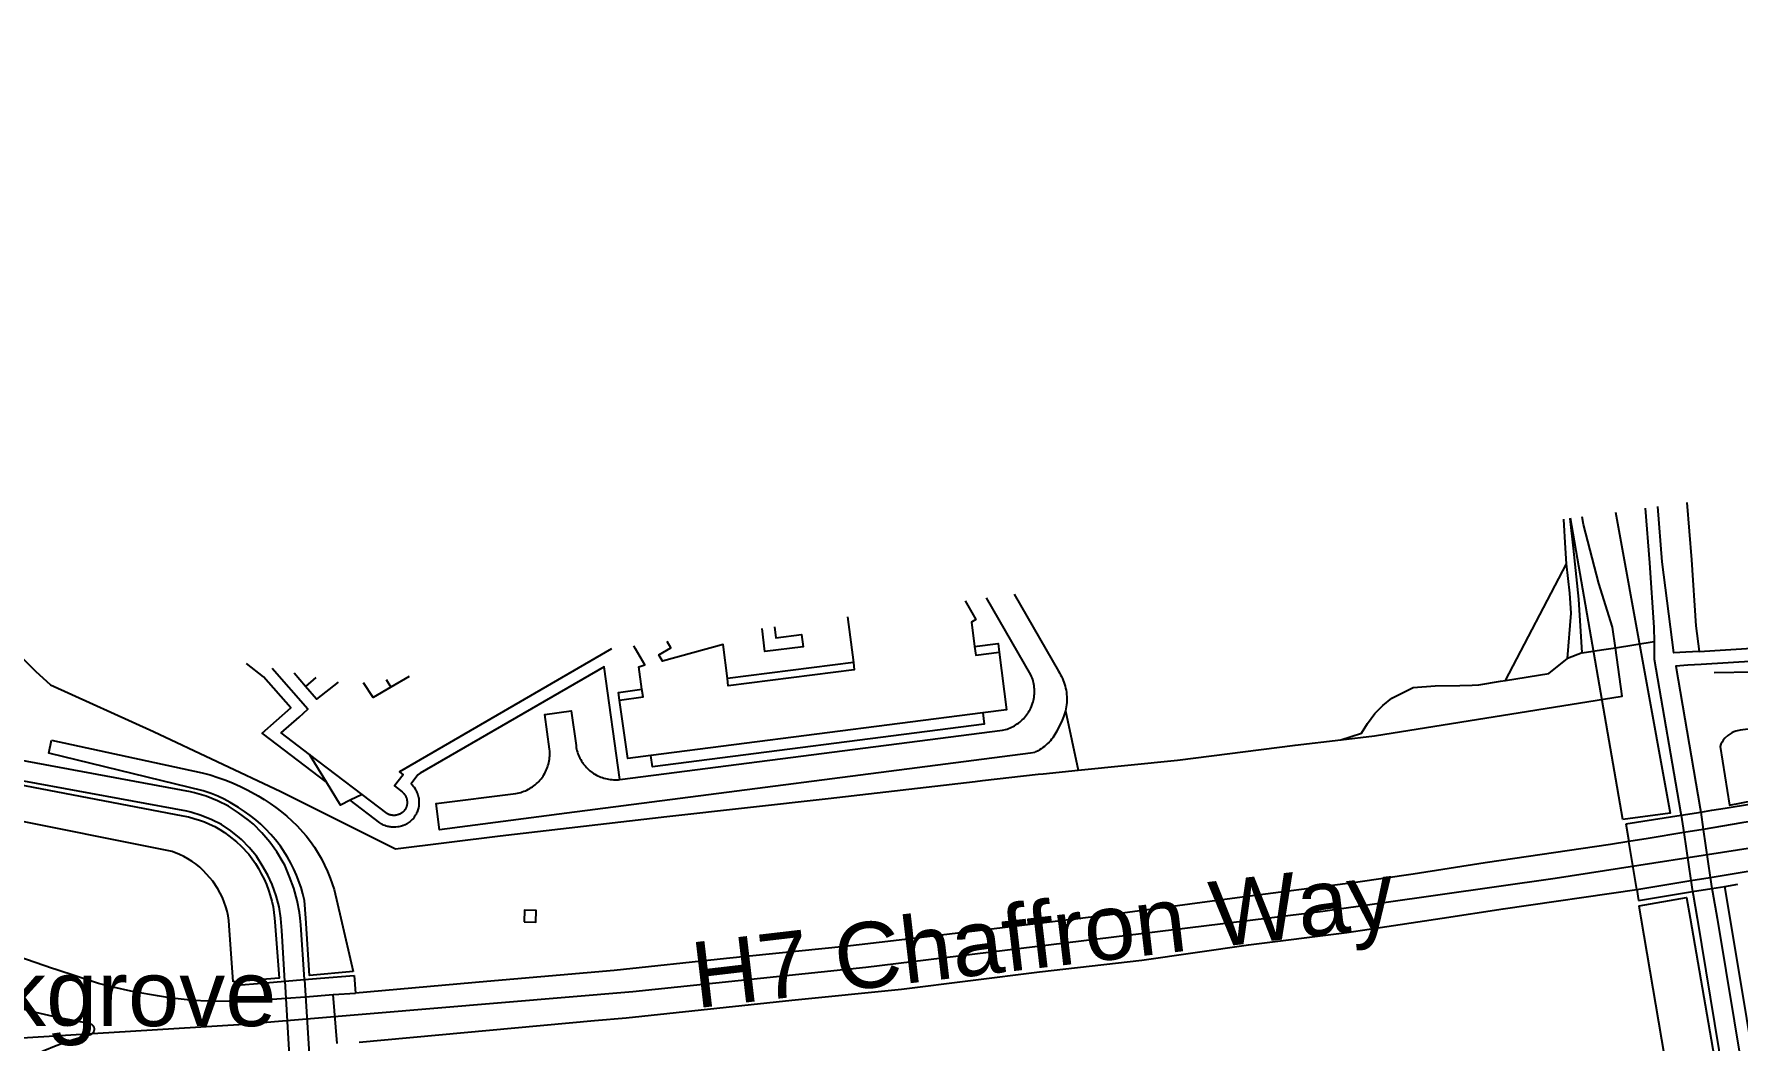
# Model space of a CAD drawing. Header units: millimetres. Extents: x 111502 to 977541, y 8702 to 1044108.
# Drawn here: x 488643.5 to 488902, y 238481.4 to 238634.2 of the extents above; entities that cross this region are included whole.
import ezdxf

# ---------------------------------------------------------------- set-up
doc = ezdxf.new("R2010")
doc.units = ezdxf.units.MM
doc.header["$LTSCALE"] = 0.25
doc.linetypes.add('DASHED2', pattern=[9.525, 6.35, -3.175])
doc.layers.add('E HVSS As Laid HV', color=10, linetype='Continuous')
doc.layers.add('X HVSS Site Background', color=8, linetype='Continuous')
doc.styles.add('Arial', font='arial.ttf')

# ---------------------------------------------------------------- blocks, each defined once
blk = doc.blocks.new('OS MAP 060722')
at = {"layer": 'X HVSS Site Background'}
for points in [[(-173.93, -644.76), (-136.03, -642.46), (-76.28, -637.41), (-40.88, -633.76), (19.87, -626.31), (28.42, -625.26), (63.67, -620.26), (98.82, -614.76), (129.62, -609.51), (160.37, -603.86), (189.42, -598.06), (191.02, -597.76), (249.57, -584.96), (270.77, -579.96), (291.92, -574.86), (313.02, -569.51), (334.07, -563.91), (350.77, -559.11), (357.97, -557.01), (365.27, -554.91), (386.07, -548.46)], [(-129.43, -629.83), (-129.53, -628.16), (-129.68, -626.36), (-129.68, -626.31), (-129.93, -624.61), (-130.38, -622.91), (-130.98, -621.21), (-131.63, -619.76), (-132.48, -618.31), (-133.38, -616.91), (-134.48, -615.56), (-135.63, -614.36), (-135.93, -614.11), (-137.23, -613.06), (-138.68, -612.11), (-140.13, -611.36), (-141.73, -610.71), (-143.33, -610.21), (-143.93, -610.06), (-185.18, -602.46)], [(-126.08, -635.61), (-126.63, -627.31), (-126.73, -626.31), (-126.83, -625.46), (-127.18, -623.61), (-127.68, -621.76), (-128.33, -620.01), (-129.08, -618.26), (-129.33, -617.86), (-130.28, -616.26), (-131.33, -614.76), (-132.53, -613.36), (-133.83, -612.06), (-134.58, -611.41), (-136.08, -610.31), (-137.63, -609.31), (-139.28, -608.51), (-140.98, -607.81), (-142.78, -607.26), (-143.38, -607.11), (-186.73, -599.11)], [(85.52, -585.82), (115.92, -583.94)], [(-188.86, -560.18), (-189.33, -560.46), (-189.08, -560.81), (-180.6, -572.46), (-172.36, -583.37), (-166.91, -588.8), (-164.62, -590.88), (-148.96, -597.97), (-129.68, -607.09), (-112.25, -615.8), (-96.4, -613.82), (-71.12, -610.9), (-46.61, -608.12), (-24.33, -605.54), (-23.22, -605.42), (-14.78, -604.47), (-14, -604.38), (-8.67, -603.84)], [(83.67, -563.22), (84.35, -571.93), (85.02, -581.92), (85.52, -585.82)], [(65.43, -572.53), (65.27, -570.16), (64.99, -565.78), (64.98, -565.76)], [(67.8, -586.05), (67.27, -577.88), (66.49, -570.17), (65.97, -565.63)], [(73.97, -611.31), (66.01, -565.62)], [(72.83, -585.26), (72.38, -582.13), (70.31, -575.52), (67.96, -566.55), (67.8, -565.38)], [(72.86, -564.69), (81.12, -610.36), (73.97, -611.31)], [(77.36, -564.08), (78.01, -572.39), (78.66, -582.17), (78.69, -584.34)], [(85.52, -585.82), (83.5, -585.95), (81.67, -586.06), (79.93, -572.25), (79.27, -563.82)], [(116.14, -585.93), (85.84, -587.81), (83.8, -587.93), (81.99, -588.04), (85.67, -609.66), (85.77, -610.21)], [(56.14, -590.24), (65.43, -572.53)], [(65.56, -586.89), (66.12, -580.04), (65.92, -576.97), (65.43, -572.53)], [(-78.21, -605.26), (-73.13, -604.61), (-20.15, -597.78), (-19.71, -597.67), (-19.47, -597.6), (-19.24, -597.52), (-19.01, -597.43), (-18.79, -597.33), (-18.56, -597.22), (-18.35, -597.1), (-18.14, -596.97), (-17.93, -596.83), (-17.73, -596.69), (-17.54, -596.54), (-17.35, -596.38), (-17.16, -596.21), (-16.99, -596.03), (-16.82, -595.85), (-16.66, -595.67), (-16.51, -595.47), (-16.36, -595.27), (-16.23, -595.07), (-16.1, -594.85), (-15.98, -594.64), (-15.87, -594.42), (-15.77, -594.19), (-15.6, -593.73), (-15.53, -593.5), (-15.47, -593.26), (-15.42, -593.02), (-15.38, -592.77), (-15.35, -592.53), (-15.33, -592.28), (-15.32, -592.03), (-15.32, -591.79), (-15.33, -591.54), (-15.35, -591.29), (-15.38, -591.05), (-15.42, -590.8), (-15.47, -590.56), (-15.53, -590.32), (-15.59, -590.08), (-15.67, -589.85), (-15.76, -589.62), (-15.86, -589.39), (-22.61, -577.7)], [(-25.82, -578.14), (-24.19, -580.97), (-24.88, -581.37), (-24.41, -585.08)], [(-18.41, -577.13), (-11.69, -588.83), (-11.52, -589.09), (-11.36, -589.37), (-11.22, -589.64), (-11.08, -589.93), (-10.96, -590.22), (-10.85, -590.51), (-10.75, -590.81), (-10.66, -591.11), (-10.59, -591.42), (-10.53, -591.72), (-10.48, -592.03), (-10.44, -592.35), (-10.42, -592.66), (-10.41, -592.97), (-10.41, -593.29), (-10.43, -593.6), (-10.45, -593.92), (-10.5, -594.23), (-10.55, -594.54), (-10.62, -594.84)], [(-43.67, -580.57), (-42.8, -587.5)], [(-54.75, -582.08), (-54.54, -583.76), (-50.65, -583.28), (-50.42, -585.12), (-56.23, -585.82), (-56.65, -582.34)], [(191.69, -581.76), (189.42, -582.21), (181.82, -583.76), (173.62, -585.26), (165.37, -586.71), (132.47, -592.31), (107.57, -595.86), (91.77, -597.76), (91.12, -597.91), (90.77, -598.01), (90.47, -598.16), (89.87, -598.56), (89.42, -599.01), (89.17, -599.31), (89.02, -599.61), (88.82, -599.91), (88.72, -600.26), (90.12, -609.16), (97.42, -607.76)], [(-79.49, -585.45), (-111.68, -604.08), (-111.12, -604.53), (-112.4, -606.23), (-111.28, -607.11), (-111.21, -607.16), (-111.15, -607.22), (-111.09, -607.28), (-111.03, -607.34), (-110.98, -607.4), (-110.93, -607.47), (-110.88, -607.53), (-110.83, -607.6), (-110.79, -607.68), (-110.75, -607.75), (-110.71, -607.83), (-110.68, -607.9), (-110.65, -607.98), (-110.62, -608.06), (-110.59, -608.14), (-110.57, -608.22), (-110.55, -608.31), (-110.54, -608.39), (-110.53, -608.47), (-110.52, -608.56), (-110.51, -608.64), (-110.51, -608.73), (-110.51, -608.81), (-110.51, -608.9), (-110.52, -608.98), (-110.53, -609.06), (-110.55, -609.15), (-110.56, -609.23), (-110.58, -609.31), (-110.61, -609.39), (-110.64, -609.47), (-110.67, -609.55), (-110.7, -609.62), (-110.74, -609.7), (-110.78, -609.77), (-110.82, -609.84), (-110.88, -609.92), (-110.93, -609.99), (-110.99, -610.05), (-111.05, -610.11), (-111.11, -610.17), (-111.17, -610.22), (-111.23, -610.28), (-111.3, -610.33), (-111.37, -610.37), (-111.44, -610.42), (-111.52, -610.46), (-111.59, -610.5), (-111.67, -610.53), (-111.75, -610.56), (-111.83, -610.59), (-111.91, -610.62), (-111.99, -610.64), (-112.07, -610.66), (-112.16, -610.67), (-112.24, -610.69), (-112.32, -610.7), (-112.41, -610.7), (-112.49, -610.7), (-112.58, -610.7), (-112.66, -610.7), (-112.75, -610.69), (-112.83, -610.68), (-112.91, -610.67), (-112.99, -610.65), (-113.08, -610.63), (-113.16, -610.61), (-113.24, -610.58), (-113.31, -610.55), (-113.39, -610.51), (-113.46, -610.47), (-113.54, -610.43), (-117.35, -607.52)], [(-74.88, -591.55), (-75.35, -588.18), (-74.45, -587.85), (-75.85, -585.43), (-76.1, -584.99)], [(-61.91, -589.92), (-62.57, -584.76), (-71.76, -587.28), (-72.31, -586.33), (-70.49, -585.27), (-71.05, -584.3)], [(-24.41, -585.08), (-20.84, -584.62), (-20.67, -585.92)], [(-24.41, -585.08), (-24.24, -586.38), (-20.67, -585.92)], [(-20.67, -585.92), (-19.54, -594.68), (-23.15, -595.14)], [(31.15, -599.26), (36.25, -598.66), (73.86, -592.63), (72.83, -585.26)], [(67.8, -586.05), (65.56, -586.89)], [(67.8, -586.05), (70.73, -585.59), (72.83, -585.26)], [(72.83, -585.26), (78.69, -584.34)], [(78.69, -584.34), (78.72, -587.01), (82.72, -610.16), (82.82, -610.66)], [(-122.75, -605.67), (-132.51, -598.23), (-128.14, -594.39), (-132.28, -589.68), (-134.89, -587.65)], [(-125.31, -601.45), (-129.6, -598.18), (-126.9, -595.8), (-125.55, -594.61), (-130.96, -588.44)], [(-125.9, -591.15), (-127.65, -589.11)], [(-78.21, -605.26), (-80.6, -588.18), (-108.5, -604.32), (-108.87, -604.53), (-109.91, -605.92), (-109.88, -605.95), (-109.82, -606.01), (-109.7, -606.12), (-109.55, -606.3), (-109.5, -606.37), (-109.45, -606.43), (-109.28, -606.67), (-109.2, -606.83), (-109.16, -606.9), (-109.08, -607.07), (-109.01, -607.23), (-108.96, -607.35), (-108.93, -607.43), (-108.87, -607.6), (-108.82, -607.81), (-108.77, -608), (-108.75, -608.17), (-108.74, -608.26), (-108.73, -608.35), (-108.71, -608.53), (-108.71, -608.73), (-108.71, -608.81), (-108.71, -609.01), (-108.73, -609.2), (-108.75, -609.37), (-108.77, -609.46), (-108.79, -609.56), (-108.86, -609.85), (-108.92, -610.02), (-108.95, -610.1), (-109, -610.22), (-109.07, -610.38), (-109.15, -610.55), (-109.22, -610.66), (-109.31, -610.83), (-109.43, -610.98), (-109.55, -611.16), (-109.72, -611.32), (-109.78, -611.38), (-109.89, -611.5), (-109.95, -611.55), (-110.06, -611.66), (-110.33, -611.85), (-110.4, -611.89), (-110.51, -611.97), (-110.67, -612.05), (-110.82, -612.13), (-111.04, -612.22), (-111.12, -612.25), (-111.2, -612.28), (-111.37, -612.34), (-111.55, -612.39), (-111.75, -612.44), (-111.84, -612.45), (-111.91, -612.46), (-112.21, -612.5), (-112.41, -612.5), (-112.49, -612.5), (-112.58, -612.5), (-112.76, -612.5), (-112.96, -612.48), (-113.05, -612.47), (-113.24, -612.44), (-113.4, -612.4), (-113.49, -612.38), (-113.7, -612.33), (-113.91, -612.25), (-114.07, -612.18), (-114.24, -612.1), (-114.31, -612.06), (-114.34, -612.04), (-114.63, -611.86), (-119.14, -608.42)], [(-42.8, -587.5), (-61.91, -589.92)], [(-42.8, -587.5), (-42.66, -588.64), (-61.77, -591.06), (-61.91, -589.92)], [(56.14, -590.24), (62.74, -589.19), (65.56, -586.89)], [(87.82, -589.03), (105.89, -588.74), (112.95, -588.18), (120.49, -587.3)], [(-124.33, -589.78), (-125.9, -591.15)], [(-120.96, -590.47), (-124.25, -593.09), (-125.9, -591.15)], [(-112.99, -591.26), (-115.64, -592.8), (-117.14, -590.59)], [(-113.66, -590.11), (-112.99, -591.26)], [(-110.2, -589.64), (-112.99, -591.26)], [(-78.28, -593.24), (-78.45, -592.05), (-74.88, -591.55)], [(-78.28, -593.24), (-74.71, -592.74), (-74.88, -591.55)], [(31.15, -599.26), (34.31, -598.23), (35.2, -596.74), (36.3, -595.26), (37.55, -594.04), (38.89, -592.94), (42.15, -591.32), (45.47, -591.04), (49.2, -590.98), (51.1, -590.94), (52.08, -590.92), (55.41, -590.36), (56.14, -590.24)], [(-73.51, -601.63), (-77.04, -602.09), (-78.28, -593.24)], [(-182.88, -603.46), (-144.53, -610.76), (-143.68, -610.91), (-142.88, -611.16), (-142.03, -611.41), (-141.23, -611.71), (-140.48, -612.06), (-139.68, -612.41), (-138.93, -612.86), (-138.23, -613.31), (-137.53, -613.81), (-136.38, -614.71), (-135.73, -615.31), (-134.53, -616.61), (-133.53, -618.01), (-133.03, -618.76), (-132.63, -619.56), (-132.18, -620.41), (-131.83, -621.21), (-131.53, -622.06), (-131.28, -622.86), (-131.03, -623.71), (-130.83, -624.61), (-130.63, -626.31), (-130.58, -626.86), (-129.93, -635.41), (-136.88, -635.96)], [(-10.62, -594.84), (-10.7, -595.15), (-10.79, -595.45), (-10.89, -595.74), (-11.1, -596.25), (-11.92, -597.94), (-12.06, -598.2), (-12.21, -598.45), (-12.37, -598.69), (-12.54, -598.93), (-12.72, -599.16), (-12.9, -599.39), (-13.1, -599.6), (-13.37, -599.87), (-13.59, -600.07), (-13.81, -600.25), (-14.04, -600.43), (-14.28, -600.6), (-14.53, -600.76), (-14.78, -600.9), (-15.2, -601.12), (-15.28, -601.14), (-15.94, -601.27), (-86.28, -610.38), (-105.57, -612.88), (-106.09, -608.88), (-94, -607.37), (-93.75, -607.33), (-93.51, -607.27), (-93.27, -607.21), (-93.03, -607.14), (-92.79, -607.05), (-92.56, -606.96), (-92.33, -606.86), (-92.11, -606.74), (-91.89, -606.62), (-91.67, -606.49), (-91.46, -606.36), (-91.26, -606.21), (-91.06, -606.05), (-90.87, -605.89), (-90.69, -605.72), (-90.51, -605.54), (-90.35, -605.36), (-90.17, -605.15), (-90.02, -604.95), (-89.88, -604.75), (-89.74, -604.53), (-89.62, -604.32), (-89.5, -604.1), (-89.39, -603.87), (-89.29, -603.64), (-89.21, -603.41), (-89.13, -603.17), (-89.06, -602.93), (-89, -602.68), (-88.95, -602.44), (-88.91, -602.19), (-88.88, -601.94), (-88.86, -601.69), (-88.85, -601.44), (-88.85, -601.19), (-88.86, -600.94), (-88.89, -600.64), (-89.59, -595.4), (-85.6, -594.86), (-84.88, -600.11), (-84.83, -600.4), (-84.78, -600.64), (-84.73, -600.88), (-84.66, -601.12), (-84.58, -601.35), (-84.49, -601.58), (-84.39, -601.81), (-84.28, -602.03), (-84.17, -602.24), (-84.04, -602.46), (-83.91, -602.66), (-83.77, -602.87), (-83.62, -603.06), (-83.46, -603.25), (-83.3, -603.43), (-83.13, -603.61), (-82.95, -603.78), (-82.76, -603.94), (-82.41, -604.21), (-82.21, -604.34), (-82, -604.47), (-81.78, -604.59), (-81.56, -604.7), (-81.34, -604.8), (-81.11, -604.9), (-80.88, -604.98), (-80.65, -605.06), (-80.41, -605.12), (-80.17, -605.18), (-79.93, -605.22), (-79.68, -605.26), (-79.44, -605.28), (-79.19, -605.3), (-78.95, -605.31), (-78.7, -605.3), (-78.45, -605.29), (-78.21, -605.26)], [(-23.15, -595.14), (-73.51, -601.63)], [(-23.15, -595.14), (-22.93, -596.86), (-73.29, -603.35), (-73.51, -601.63)], [(-10.62, -594.84), (-8.67, -603.84)], [(-136.88, -635.96), (-137.48, -627.41), (-137.58, -626.66), (-137.63, -626.31), (-137.68, -625.96), (-137.83, -625.26), (-138.03, -624.56), (-138.53, -623.16), (-139.23, -621.86), (-139.98, -620.71), (-140.43, -620.16), (-141.43, -619.06), (-141.98, -618.56), (-142.53, -618.11), (-143.13, -617.71), (-143.78, -617.31), (-144.38, -616.96), (-145.03, -616.66), (-146.13, -616.21), (-172.73, -610.86)], [(-118.68, -634.41), (-125.33, -635.01), (-125.88, -626.31), (-126.08, -623.61), (-126.33, -622.61), (-126.58, -621.66), (-127.28, -619.76), (-127.68, -618.86), (-128.13, -617.96), (-128.63, -617.06), (-129.73, -615.36), (-130.48, -614.41), (-131.18, -613.61), (-131.93, -612.81), (-132.68, -612.06), (-133.48, -611.36), (-134.33, -610.71), (-135.18, -610.11), (-136.08, -609.51), (-137.33, -608.76), (-138.28, -608.26), (-139.23, -607.81), (-140.23, -607.41), (-141.43, -606.96), (-164.88, -601.26), (-164.48, -599.31)], [(-164.48, -599.31), (-141.58, -604.26), (-140.38, -604.56), (-139.23, -604.96), (-138.03, -605.36), (-136.88, -605.81), (-135.78, -606.31), (-134.68, -606.86), (-133.08, -607.76), (-132.18, -608.31), (-131.28, -608.91), (-130.43, -609.51), (-129.58, -610.16), (-128.78, -610.81), (-127.98, -611.51), (-127.23, -612.26), (-125.83, -613.81), (-125.18, -614.66), (-124.58, -615.51), (-123.48, -617.31), (-122.58, -619.21), (-122.18, -620.21), (-121.58, -621.96), (-120.58, -626.31), (-118.68, -634.41)], [(-8.67, -603.84), (6.36, -602.34), (24.23, -600.07), (31.15, -599.26)], [(-122.75, -605.67), (-125.31, -601.45)], [(-117.35, -607.52), (-125.31, -601.45)], [(-119.14, -608.42), (-120.63, -609.17), (-122.75, -605.67)], [(-117.35, -607.52), (-119.14, -608.42)], [(85.77, -610.21), (87.47, -609.91), (89.47, -609.61), (97.77, -608.26)], [(74.42, -612.01), (82.82, -610.66)], [(74.42, -612.01), (74.87, -614.66)], [(98.17, -610.86), (92.02, -611.86), (86.15, -612.83), (83.21, -613.32), (77.82, -614.21), (74.87, -614.66)], [(82.82, -610.66), (85.77, -610.21)], [(82.82, -610.66), (83.21, -613.32), (84.28, -620.6), (84.52, -622.26)], [(85.77, -610.21), (86.15, -612.83), (87.22, -620.11), (87.47, -621.81)], [(74.87, -614.66), (72.07, -615.11), (53.07, -617.91), (42.12, -619.61), (33.37, -620.91), (15.42, -623.21), (8.28, -624.17)], [(76.07, -621.96), (74.87, -614.66)], [(76.07, -621.96), (84.28, -620.6), (87.22, -620.11), (99.32, -618.11)], [(84.52, -622.26), (84.62, -622.76), (85.22, -626.31), (89.17, -650.26)], [(-117.78, -645.11), (-82.08, -641.86), (-77.28, -641.41), (-52.13, -638.76), (-35.48, -637.06), (-14.53, -634.46), (0.97, -632.66), (17.17, -630.36), (32.07, -628.46), (35.47, -627.96), (46.52, -626.31), (55.82, -624.91), (76.07, -621.96)], [(76.07, -621.96), (76.32, -623.61)], [(76.32, -623.61), (84.52, -622.26)], [(84.52, -622.26), (87.47, -621.81)], [(87.47, -621.81), (89.42, -621.51)], [(87.47, -621.81), (87.57, -622.31), (88.27, -626.31), (92.17, -649.81), (93.37, -657.11), (95.32, -656.76)], [(89.42, -621.51), (91.42, -621.16)], [(95.32, -656.76), (90.22, -626.31), (89.42, -621.51)], [(8.28, -624.17), (-4.23, -625.86), (-7.98, -626.31), (-23.98, -628.21), (-36.73, -629.76), (-44.08, -630.61), (-62.03, -632.41), (-79.08, -634.26), (-98.43, -635.91), (-118.33, -637.71)], [(-92.74, -626.84), (-90.98, -626.89), (-90.92, -625.16), (-92.68, -625.1), (-92.74, -626.84)], [(76.42, -624.41), (83.62, -623.16), (84.17, -626.31), (88.97, -654.06)], [(46.32, -654.46), (66.97, -653.76), (79.57, -652.01), (79.77, -651.91), (80.02, -651.81), (80.37, -651.46), (80.52, -651.26), (80.62, -651.06), (80.72, -650.81), (80.77, -650.61), (80.77, -650.11), (76.72, -626.31), (76.42, -624.41)], [(-136.73, -638.91), (-137.48, -638.96), (-140.63, -638.91), (-143.03, -638.81), (-146.58, -638.41), (-148.38, -638.11), (-151.98, -637.46), (-155.58, -636.66), (-157.33, -636.21), (-163.78, -634.11), (-164.33, -633.96), (-170.88, -631.66), (-177.38, -629.21), (-183.83, -626.56), (-184.06, -626.46)], [(-129.08, -635.86), (-129.43, -629.83)], [(-136.93, -636.51), (-131.93, -636.11), (-129.08, -635.86)], [(-129.08, -635.86), (-126.08, -635.61)], [(-129.08, -635.86), (-128.33, -648.06)], [(-126.08, -635.61), (-123.63, -635.41), (-118.53, -635.01)], [(-126.08, -635.61), (-125.33, -647.81)], [(-118.53, -635.01), (-118.33, -637.71)], [(-174.48, -638.31), (-170.63, -639.56), (-167.53, -640.41), (-163.58, -641.31), (-159.63, -642.11), (-158.83, -642.26), (-158.38, -642.41), (-158.13, -642.66), (-158.03, -642.81), (-157.98, -643.11), (-157.98, -643.26), (-158.03, -643.46), (-158.08, -643.61), (-158.33, -643.86), (-158.58, -644.01), (-161.18, -644.76), (-163.73, -645.66), (-165.73, -646.51), (-168.18, -647.66), (-170.53, -648.96), (-171.73, -649.71)], [(-136.93, -636.51), (-136.73, -638.91)], [(-136.73, -638.91), (-134.33, -638.86), (-128.92, -638.45), (-125.92, -638.22), (-121.73, -637.91)], [(-121.73, -637.91), (-118.33, -637.71)], [(-121.1, -645.35), (-121.73, -637.91)]]:
    blk.add_lwpolyline(points, dxfattribs=at)

msp = doc.modelspace()

# ---------------------------------------------------------------- linework, layer by layer
at = {"lineweight": 0}
msp.add_circle((488727.82, 239008.33), 11388.42, dxfattribs=at)

# ---------------------------------------------------------------- block references
at = {"layer": 'E HVSS As Laid HV', "linetype": 'DASHED2', "lineweight": 0}
msp.add_blockref('OS MAP 060722', (488810.58, 239126.31), dxfattribs=at)

# ---------------------------------------------------------------- texts
at = {"lineweight": 0, "insert": (488742.75, 238496.25), "char_height": 10, "attachment_point": 1, "rotation": 6.6892, "style": 'Arial'}
msp.add_mtext_dynamic_manual_height_columns('H7 Chaffron Way ', width=224.2401, gutter_width=10, heights=[0], dxfattribs=at)
at = {"lineweight": 0, "insert": (488619.69, 238493.62), "char_height": 10, "attachment_point": 1, "style": 'Arial'}
msp.add_mtext_dynamic_manual_height_columns('Oakgrove Roundabout', width=27.9063, gutter_width=10, heights=[0], dxfattribs=at)

doc.saveas('drawing.dxf')
